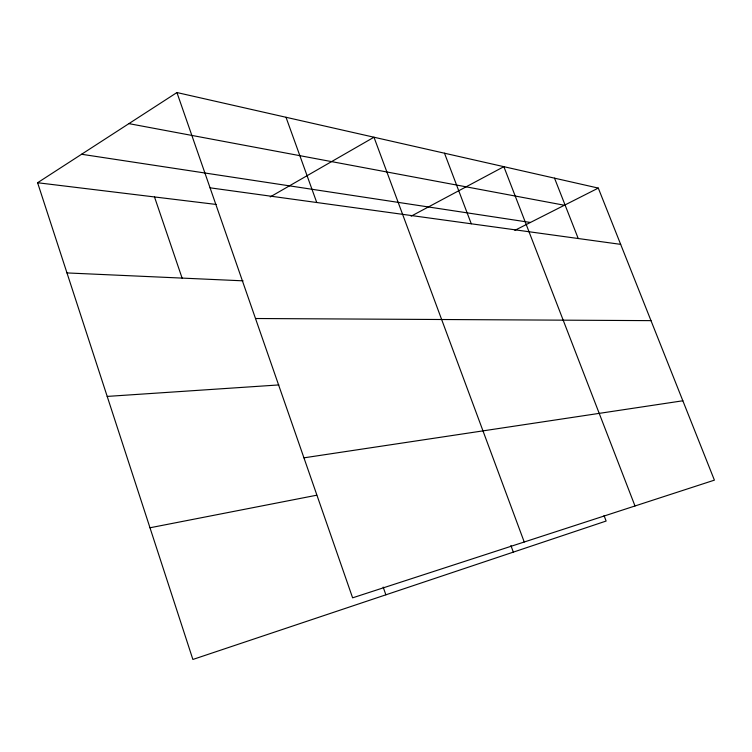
<?xml version="1.0" encoding="UTF-8"?>
<svg xmlns="http://www.w3.org/2000/svg" width="752" height="752" viewBox="0 0 752 752"><rect width="100%" height="100%" fill="white"/><g stroke="black" fill="none" stroke-linecap="round" stroke-linejoin="round"><path stroke-width="1.13" d="M604.044 515.571L606.131 521.042L192.879 659.457L37.6 182.736L176.936 92.543L598.291 188.085L714.4 480.143L352.613 597.831L176.936 92.543M270.212 196.911L373.979 137.221L524.229 542.004M411.128 216.181L503.859 166.671L634.998 505.974M514.838 230.347L598.291 188.085M149.986 527.772L316.724 495.211M303.94 457.836L682.854 400.778M107.198 396.417L278.842 384.93M255.501 318.51L650.988 320.634M66.975 272.929L243.075 280.834M37.6 182.736L216.2 204.45M210.062 187.821L620.663 244.362M81.583 154.263L530.395 222.46M128.912 123.629L564.404 205.249M554.534 178.168L578.222 238.516M444.498 153.211L471.278 223.795M510.909 545.538L513.334 552.128M286.004 117.274L316.752 202.514M383.163 587.096L385.879 594.813M154.498 196.949L182.097 278.099"/></g></svg>
